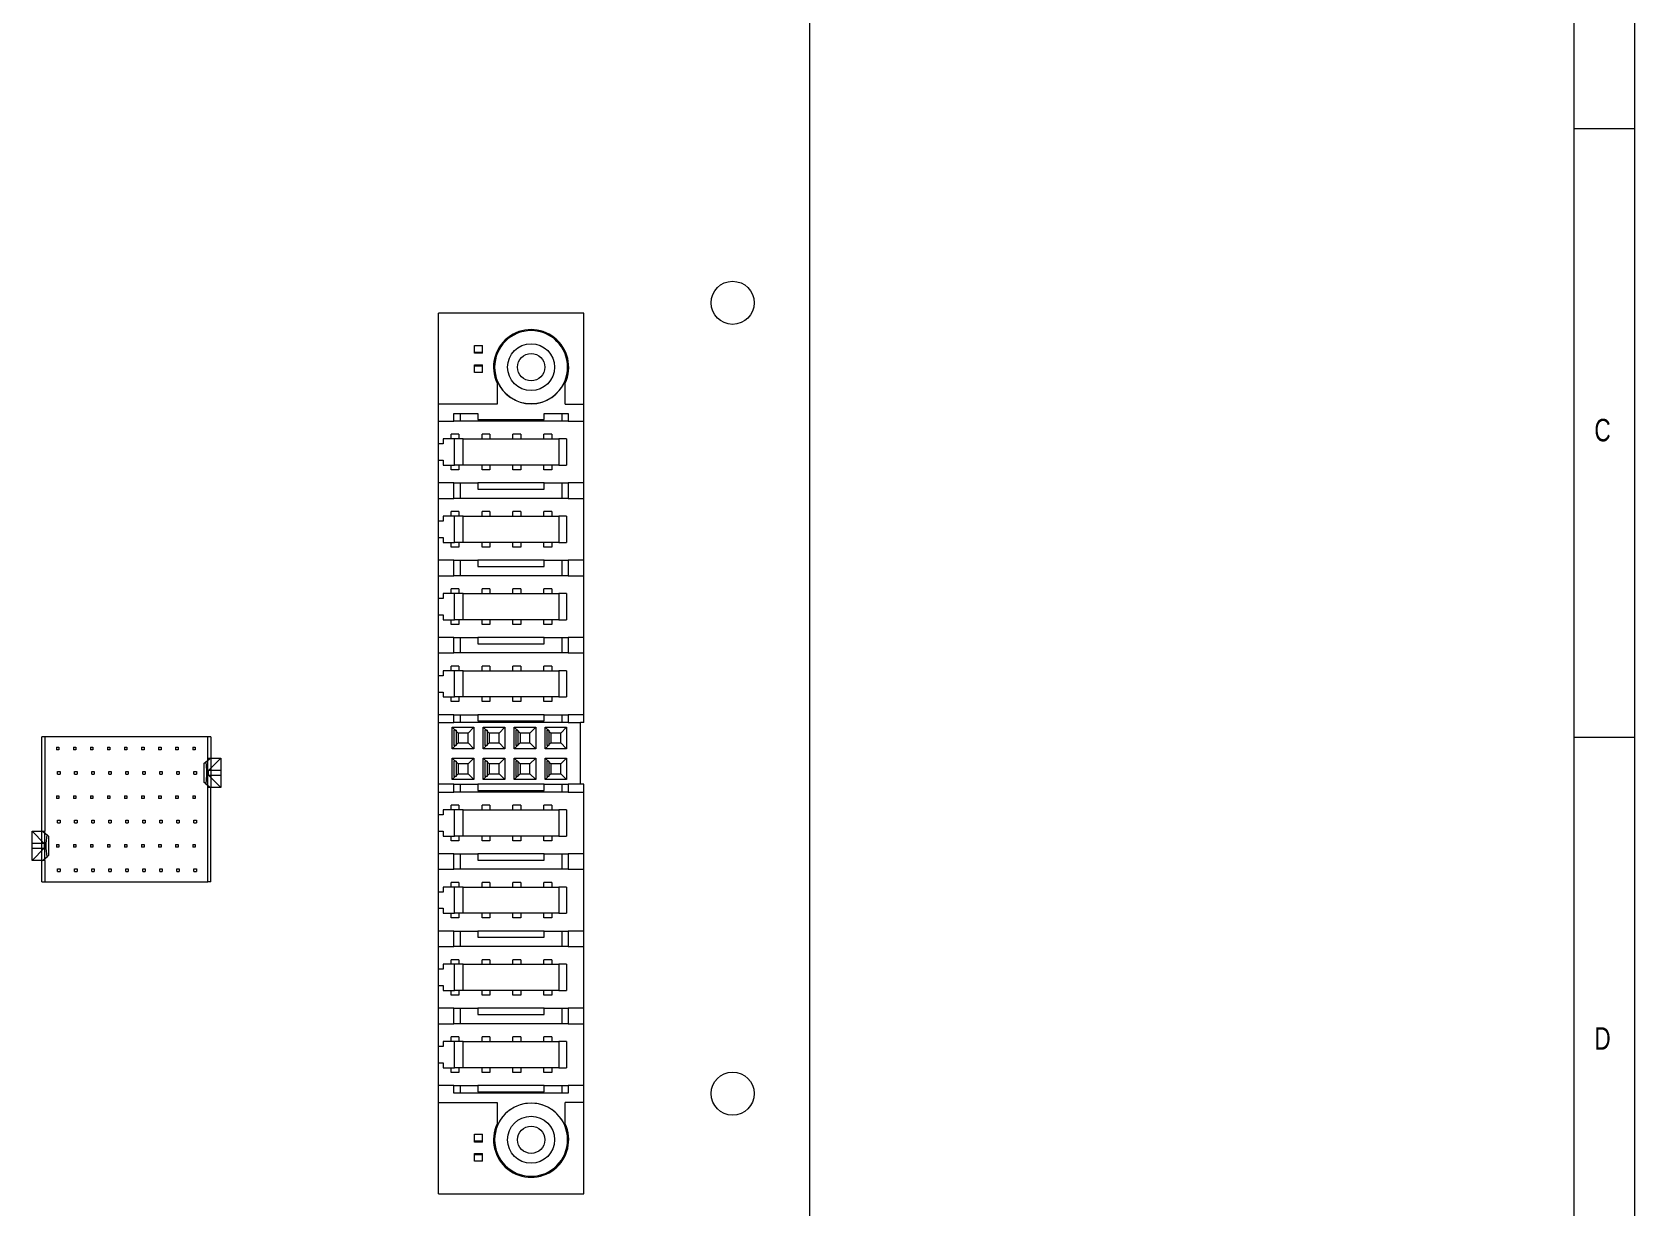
# Model space of a CAD drawing. Header units: millimetres. Extents: x -84 to 500, y -79 to 331.
# Drawn here: x 367.9 to 499.6, y 137 to 233.6 of the extents above; entities that cross this region are included whole.
import ezdxf
from ezdxf.lldxf.tags import DXFTag

# ---------------------------------------------------------------- set-up
doc = ezdxf.new("R2010")
doc.units = ezdxf.units.MM
doc.styles.add('SLDTEXTSTYLE0', font='TXT', dxfattribs={"width": 0.75})
tags = doc.linetypes.add('HIDDEN', pattern=[1.905, 1.27, -0.635]).pattern_tags.tags
tags[6:7] = [DXFTag(74, 4), DXFTag(75, 0), DXFTag(340, '0'), DXFTag(46, 1.0), DXFTag(50, 0.0), DXFTag(44, 0.0), DXFTag(45, 0.0)]
tags[4:5] = [DXFTag(74, 4), DXFTag(75, 0), DXFTag(340, '0'), DXFTag(46, 1.0), DXFTag(50, 0.0), DXFTag(44, 0.0), DXFTag(45, 0.0)]

msp = doc.modelspace()

# ---------------------------------------------------------------- linework, layer by layer
at = {"color": 7, "linetype": 'Continuous', "lineweight": 0}
for p, q in [((499.59, -79.36), (499.59, 330.64)), ((494.59, -24.11), (494.59, 325.64)), ((499.59, 225.64), (494.59, 225.64)), ((494.59, 175.64), (499.59, 175.64))]:
    msp.add_line(p, q, dxfattribs=at)
at = {"color": 7, "linetype": 'Continuous', "lineweight": 15}
for p, q in [((431.8, 0), (431.8, 304.8)), ((413.21, 210.51), (401.27, 210.51)), ((401.27, 203.02), (401.27, 210.51)), ((413.21, 203.02), (413.21, 210.51)), ((406.1, 204.96), (406.1, 203.02)), ((411.68, 203.02), (411.68, 204.96)), ((401.27, 145.61), (401.27, 203.02)), ((406.1, 203.02), (401.27, 203.02)), ((411.68, 203.02), (413.21, 203.02)), ((413.21, 176.85), (413.21, 203.02)), ((402.54, 201.62), (402.54, 202.25)), ((402.54, 202.25), (404.51, 202.25)), ((411.94, 201.62), (402.54, 201.62)), ((403.05, 202.25), (403.05, 201.62)), ((404.51, 202.25), (404.51, 201.75)), ((404.51, 201.75), (409.97, 201.75)), ((409.97, 201.75), (409.97, 202.25)), ((409.97, 202.25), (411.94, 202.25)), ((411.43, 201.62), (411.43, 202.25)), ((411.94, 202.25), (411.94, 201.62)), ((403.3, 200.16), (411.18, 200.16)), ((403.3, 198), (403.3, 200.16)), ((411.18, 200.16), (411.18, 198)), ((411.18, 198), (403.3, 198)), ((402.54, 195.27), (402.54, 196.54)), ((402.54, 196.54), (404.51, 196.54)), ((403.05, 196.54), (403.05, 195.27)), ((404.51, 196.54), (404.51, 196.03)), ((409.97, 196.03), (409.97, 196.54)), ((409.97, 196.54), (411.94, 196.54)), ((411.43, 195.27), (411.43, 196.54)), ((411.94, 196.54), (411.94, 195.27)), ((411.94, 195.27), (402.54, 195.27)), ((404.51, 196.03), (409.97, 196.03)), ((403.3, 193.81), (411.18, 193.81)), ((403.3, 191.65), (403.3, 193.81)), ((411.18, 193.81), (411.18, 191.65)), ((411.18, 191.65), (403.3, 191.65)), ((402.54, 188.92), (402.54, 190.19)), ((402.54, 190.19), (404.51, 190.19)), ((403.05, 190.19), (403.05, 188.92)), ((404.51, 190.19), (404.51, 189.68)), ((404.51, 189.68), (409.97, 189.68)), ((409.97, 189.68), (409.97, 190.19)), ((409.97, 190.19), (411.94, 190.19)), ((411.43, 188.92), (411.43, 190.19)), ((411.94, 190.19), (411.94, 188.92)), ((411.94, 188.92), (402.54, 188.92)), ((403.3, 185.3), (403.3, 187.46)), ((403.3, 187.46), (411.18, 187.46)), ((411.18, 187.46), (411.18, 185.3)), ((411.18, 185.3), (403.3, 185.3)), ((402.54, 182.57), (402.54, 183.84)), ((402.54, 183.84), (404.51, 183.84)), ((403.05, 183.84), (403.05, 182.57)), ((404.51, 183.84), (404.51, 183.33)), ((404.51, 183.33), (409.97, 183.33)), ((409.97, 183.33), (409.97, 183.84)), ((409.97, 183.84), (411.94, 183.84)), ((411.43, 182.57), (411.43, 183.84)), ((411.94, 183.84), (411.94, 182.57)), ((411.94, 182.57), (402.54, 182.57)), ((403.3, 181.11), (411.18, 181.11)), ((403.3, 178.95), (403.3, 181.11)), ((411.18, 181.11), (411.18, 178.95)), ((411.18, 178.95), (403.3, 178.95)), ((402.54, 176.85), (402.54, 177.49)), ((402.54, 177.49), (404.51, 177.49)), ((411.94, 176.85), (402.54, 176.85)), ((403.05, 177.49), (403.05, 176.85)), ((404.51, 177.49), (404.51, 176.98)), ((404.51, 176.98), (409.97, 176.98)), ((409.97, 177.49), (411.94, 177.49)), ((409.97, 176.98), (409.97, 177.49)), ((411.43, 176.85), (411.43, 177.49)), ((411.94, 177.49), (411.94, 176.85)), ((413.21, 176.85), (412.95, 176.85)), ((412.95, 171.78), (412.95, 176.85)), ((368.68, 167.92), (368.68, 175.67)), ((368.93, 175.67), (368.68, 175.67)), ((382.33, 175.67), (368.93, 175.67)), ((368.93, 175.67), (368.93, 167.92)), ((382.33, 173.92), (382.33, 175.67)), ((382.58, 175.67), (382.33, 175.67)), ((382.58, 175.67), (382.58, 173.92)), ((402.41, 174.7), (402.41, 176.47)), ((402.9, 175.99), (402.41, 176.47)), ((402.41, 176.47), (404.19, 176.47)), ((402.9, 175.99), (402.9, 175.18)), ((403.71, 175.99), (402.9, 175.99)), ((403.71, 175.99), (404.19, 176.47)), ((403.71, 175.18), (403.71, 175.99)), ((404.19, 176.47), (404.19, 174.7)), ((405.44, 175.99), (404.95, 176.47)), ((404.95, 176.47), (406.73, 176.47)), ((404.95, 174.7), (404.95, 176.47)), ((406.25, 175.99), (405.44, 175.99)), ((405.44, 175.99), (405.44, 175.18)), ((406.25, 175.99), (406.73, 176.47)), ((406.25, 175.18), (406.25, 175.99)), ((406.73, 176.47), (406.73, 174.7)), ((407.98, 175.99), (407.49, 176.47)), ((407.49, 176.47), (409.27, 176.47)), ((407.49, 174.7), (407.49, 176.47)), ((408.79, 175.99), (407.98, 175.99)), ((407.98, 175.99), (407.98, 175.18)), ((408.79, 175.99), (409.27, 176.47)), ((408.79, 175.18), (408.79, 175.99)), ((409.27, 176.47), (409.27, 174.7)), ((410.52, 175.99), (410.03, 176.47)), ((410.03, 176.47), (411.81, 176.47)), ((410.03, 174.7), (410.03, 176.47)), ((411.33, 175.99), (410.52, 175.99)), ((410.52, 175.99), (410.52, 175.18)), ((411.33, 175.99), (411.81, 176.47)), ((411.33, 175.18), (411.33, 175.99)), ((411.81, 176.47), (411.81, 174.7)), ((382.15, 173.62), (382.53, 173.92)), ((382.33, 173.92), (382.53, 173.92)), ((383.38, 173.92), (382.38, 172.92)), ((382.53, 173.92), (383.38, 173.92)), ((383.38, 173.92), (383.38, 172.92)), ((402.9, 175.18), (402.41, 174.7)), ((404.19, 174.7), (402.41, 174.7)), ((402.41, 172.16), (402.41, 173.93)), ((402.9, 173.45), (402.41, 173.93)), ((402.41, 173.93), (404.19, 173.93)), ((402.9, 175.18), (403.71, 175.18)), ((404.19, 174.7), (403.71, 175.18)), ((403.71, 173.45), (404.19, 173.93)), ((404.19, 173.93), (404.19, 172.16)), ((405.44, 175.18), (404.95, 174.7)), ((406.73, 174.7), (404.95, 174.7)), ((404.95, 172.16), (404.95, 173.93)), ((405.44, 173.45), (404.95, 173.93)), ((404.95, 173.93), (406.73, 173.93)), ((405.44, 175.18), (406.25, 175.18)), ((406.73, 174.7), (406.25, 175.18)), ((406.25, 173.45), (406.73, 173.93)), ((406.73, 173.93), (406.73, 172.16)), ((407.98, 175.18), (407.49, 174.7)), ((409.27, 174.7), (407.49, 174.7)), ((407.98, 173.45), (407.49, 173.93)), ((407.49, 173.93), (409.27, 173.93)), ((407.49, 172.16), (407.49, 173.93)), ((407.98, 175.18), (408.79, 175.18)), ((409.27, 174.7), (408.79, 175.18)), ((408.79, 173.45), (409.27, 173.93)), ((409.27, 173.93), (409.27, 172.16)), ((410.52, 175.18), (410.03, 174.7)), ((411.81, 174.7), (410.03, 174.7)), ((410.52, 173.45), (410.03, 173.93)), ((410.03, 173.93), (411.81, 173.93)), ((410.03, 172.16), (410.03, 173.93)), ((410.52, 175.18), (411.33, 175.18)), ((411.81, 174.7), (411.33, 175.18)), ((411.33, 173.45), (411.81, 173.93)), ((411.81, 173.93), (411.81, 172.16)), ((382.03, 173.52), (382.15, 173.62)), ((382.03, 171.92), (382.03, 173.52)), ((382.15, 173.62), (382.21, 172.92)), ((382.21, 172.92), (382.21, 172.52)), ((382.38, 172.92), (382.21, 172.92)), ((382.38, 172.52), (382.38, 172.92)), ((383.38, 172.92), (382.38, 172.92)), ((383.38, 172.92), (383.38, 172.52)), ((402.9, 172.64), (402.41, 172.16)), ((402.9, 173.45), (402.9, 172.64)), ((403.71, 173.45), (402.9, 173.45)), ((402.9, 172.64), (403.71, 172.64)), ((403.71, 172.64), (403.71, 173.45)), ((404.19, 172.16), (403.71, 172.64)), ((405.44, 172.64), (404.95, 172.16)), ((405.44, 173.45), (405.44, 172.64)), ((406.25, 173.45), (405.44, 173.45)), ((405.44, 172.64), (406.25, 172.64)), ((406.25, 172.64), (406.25, 173.45)), ((406.73, 172.16), (406.25, 172.64)), ((407.98, 172.64), (407.49, 172.16)), ((408.79, 173.45), (407.98, 173.45)), ((407.98, 173.45), (407.98, 172.64)), ((407.98, 172.64), (408.79, 172.64)), ((408.79, 172.64), (408.79, 173.45)), ((409.27, 172.16), (408.79, 172.64)), ((410.52, 172.64), (410.03, 172.16)), ((411.33, 173.45), (410.52, 173.45)), ((410.52, 173.45), (410.52, 172.64)), ((410.52, 172.64), (411.33, 172.64)), ((411.33, 172.64), (411.33, 173.45)), ((411.81, 172.16), (411.33, 172.64)), ((382.15, 171.82), (382.03, 171.92)), ((382.21, 172.52), (382.15, 171.82)), ((382.15, 171.82), (382.53, 171.52)), ((382.21, 172.52), (382.38, 172.52)), ((382.33, 163.77), (382.33, 171.52)), ((382.53, 171.52), (382.33, 171.52)), ((382.38, 172.52), (383.38, 171.52)), ((382.38, 172.52), (383.38, 172.52)), ((383.38, 171.52), (382.53, 171.52)), ((382.58, 163.77), (382.58, 171.52)), ((383.38, 172.52), (383.38, 171.52)), ((404.19, 172.16), (402.41, 172.16)), ((402.54, 171.14), (402.54, 171.78)), ((402.54, 171.78), (404.51, 171.78)), ((403.05, 171.78), (403.05, 171.14)), ((404.51, 171.78), (404.51, 171.27)), ((404.51, 171.27), (409.97, 171.27)), ((406.73, 172.16), (404.95, 172.16)), ((409.27, 172.16), (407.49, 172.16)), ((409.97, 171.78), (411.94, 171.78)), ((409.97, 171.27), (409.97, 171.78)), ((411.81, 172.16), (410.03, 172.16)), ((411.43, 171.14), (411.43, 171.78)), ((411.94, 171.78), (411.94, 171.14)), ((413.21, 171.78), (412.95, 171.78)), ((413.21, 145.61), (413.21, 171.78)), ((411.94, 171.14), (402.54, 171.14)), ((403.3, 167.52), (403.3, 169.68)), ((403.3, 169.68), (411.18, 169.68)), ((411.18, 169.68), (411.18, 167.52)), ((368.88, 166.92), (367.88, 167.92)), ((367.88, 166.92), (367.88, 167.92)), ((367.88, 167.92), (368.73, 167.92)), ((368.73, 167.92), (369.11, 167.62)), ((368.73, 167.92), (368.93, 167.92)), ((369.05, 166.92), (369.11, 167.62)), ((369.11, 167.62), (369.23, 167.52)), ((369.23, 167.52), (369.23, 165.92)), ((411.18, 167.52), (403.3, 167.52)), ((367.88, 166.52), (367.88, 166.92)), ((368.88, 166.92), (367.88, 166.92)), ((367.88, 165.52), (367.88, 166.52)), ((367.88, 165.52), (368.88, 166.52)), ((367.88, 166.52), (368.88, 166.52)), ((368.88, 166.92), (368.88, 166.52)), ((369.05, 166.92), (368.88, 166.92)), ((368.88, 166.52), (369.05, 166.52)), ((369.05, 166.52), (369.05, 166.92)), ((369.11, 165.82), (369.05, 166.52)), ((402.54, 164.79), (402.54, 166.06)), ((402.54, 166.06), (404.51, 166.06)), ((403.05, 166.06), (403.05, 164.79)), ((404.51, 166.06), (404.51, 165.55)), ((409.97, 165.55), (409.97, 166.06)), ((409.97, 166.06), (411.94, 166.06)), ((411.43, 164.79), (411.43, 166.06)), ((411.94, 166.06), (411.94, 164.79)), ((368.73, 165.52), (367.88, 165.52)), ((368.68, 163.77), (368.68, 165.52)), ((368.73, 165.52), (369.11, 165.82)), ((368.93, 165.52), (368.73, 165.52)), ((368.93, 165.52), (368.93, 163.77)), ((369.23, 165.92), (369.11, 165.82)), ((411.94, 164.79), (402.54, 164.79)), ((404.51, 165.55), (409.97, 165.55)), ((368.68, 163.77), (368.93, 163.77)), ((368.93, 163.77), (382.33, 163.77)), ((382.58, 163.77), (382.33, 163.77)), ((403.3, 161.17), (403.3, 163.33)), ((403.3, 163.33), (411.18, 163.33)), ((411.18, 163.33), (411.18, 161.17)), ((411.18, 161.17), (403.3, 161.17)), ((402.54, 158.44), (402.54, 159.71)), ((402.54, 159.71), (404.51, 159.71)), ((403.05, 159.71), (403.05, 158.44)), ((404.51, 159.71), (404.51, 159.2)), ((409.97, 159.2), (409.97, 159.71)), ((409.97, 159.71), (411.94, 159.71)), ((411.43, 158.44), (411.43, 159.71)), ((411.94, 159.71), (411.94, 158.44)), ((411.94, 158.44), (402.54, 158.44)), ((404.51, 159.2), (409.97, 159.2)), ((403.3, 154.82), (403.3, 156.98)), ((403.3, 156.98), (411.18, 156.98)), ((411.18, 156.98), (411.18, 154.82)), ((411.18, 154.82), (403.3, 154.82)), ((402.54, 152.09), (402.54, 153.36)), ((402.54, 153.36), (404.51, 153.36)), ((403.05, 153.36), (403.05, 152.09)), ((404.51, 153.36), (404.51, 152.85)), ((404.51, 152.85), (409.97, 152.85)), ((409.97, 153.36), (411.94, 153.36)), ((409.97, 152.85), (409.97, 153.36)), ((411.43, 152.09), (411.43, 153.36)), ((411.94, 153.36), (411.94, 152.09)), ((411.94, 152.09), (402.54, 152.09)), ((403.3, 150.63), (411.18, 150.63)), ((403.3, 148.47), (403.3, 150.63)), ((411.18, 150.63), (411.18, 148.47)), ((411.18, 148.47), (403.3, 148.47)), ((402.54, 146.38), (402.54, 147.01)), ((402.54, 147.01), (404.51, 147.01)), ((411.94, 146.38), (402.54, 146.38)), ((403.05, 147.01), (403.05, 146.38)), ((404.51, 147.01), (404.51, 146.5)), ((404.51, 146.5), (409.97, 146.5)), ((409.97, 147.01), (411.94, 147.01)), ((409.97, 146.5), (409.97, 147.01)), ((411.43, 146.38), (411.43, 147.01)), ((411.94, 147.01), (411.94, 146.38)), ((401.27, 145.61), (406.1, 145.61)), ((401.27, 138.12), (401.27, 145.61)), ((406.1, 145.61), (406.1, 143.67)), ((411.68, 143.67), (411.68, 145.61)), ((413.21, 145.61), (411.68, 145.61)), ((413.21, 138.12), (413.21, 145.61)), ((401.27, 138.12), (413.21, 138.12))]:
    msp.add_line(p, q, dxfattribs=at)
at = {"color": 7, "linetype": 'HIDDEN', "lineweight": 0}
for p, q in [((404.25, 207.2), (404.25, 207.84)), ((404.25, 207.84), (404.89, 207.84)), ((404.25, 207.28), (404.89, 207.28)), ((404.89, 207.2), (404.25, 207.2)), ((404.89, 207.2), (404.89, 207.84)), ((404.25, 206.26), (404.89, 206.26)), ((404.25, 205.61), (404.25, 206.26)), ((404.25, 206.17), (404.89, 206.17)), ((404.89, 205.61), (404.25, 205.61)), ((404.89, 205.61), (404.89, 206.26)), ((401.27, 201.62), (402.54, 201.62)), ((411.94, 201.62), (413.21, 201.62)), ((402.96, 200.54), (402.32, 200.54)), ((402.32, 200.16), (402.32, 200.54)), ((402.96, 200.54), (402.96, 200.16)), ((404.86, 200.16), (404.86, 200.54)), ((405.5, 200.54), (404.86, 200.54)), ((405.5, 200.54), (405.5, 200.16)), ((407.4, 200.16), (407.4, 200.54)), ((408.04, 200.54), (407.4, 200.54)), ((408.04, 200.54), (408.04, 200.16)), ((410.58, 200.54), (409.94, 200.54)), ((409.94, 200.16), (409.94, 200.54)), ((410.58, 200.54), (410.58, 200.16)), ((401.65, 199.75), (401.27, 199.75)), ((401.65, 200.16), (401.65, 199.75)), ((402.6, 200.16), (401.65, 200.16)), ((403.3, 200.16), (402.6, 200.16)), ((402.6, 198), (402.6, 200.16)), ((411.81, 200.16), (411.18, 200.16)), ((411.81, 200.16), (411.81, 198)), ((401.27, 198.41), (401.65, 198.41)), ((401.65, 198.41), (401.65, 198)), ((401.65, 198), (402.6, 198)), ((402.32, 197.62), (402.32, 198)), ((402.96, 197.62), (402.32, 197.62)), ((403.3, 198), (402.6, 198)), ((402.96, 198), (402.96, 197.62)), ((404.86, 197.62), (404.86, 198)), ((405.5, 197.62), (404.86, 197.62)), ((405.5, 198), (405.5, 197.62)), ((407.4, 197.62), (407.4, 198)), ((408.04, 197.62), (407.4, 197.62)), ((408.04, 198), (408.04, 197.62)), ((409.94, 197.62), (409.94, 198)), ((410.58, 197.62), (409.94, 197.62)), ((410.58, 198), (410.58, 197.62)), ((411.18, 198), (411.81, 198)), ((402.54, 196.54), (401.27, 196.54)), ((409.97, 196.54), (404.51, 196.54)), ((413.21, 196.54), (411.94, 196.54)), ((401.27, 195.27), (402.54, 195.27)), ((411.94, 195.27), (413.21, 195.27)), ((401.65, 193.81), (401.65, 193.4)), ((402.6, 193.81), (401.65, 193.81)), ((402.96, 194.19), (402.32, 194.19)), ((402.32, 193.81), (402.32, 194.19)), ((402.6, 191.65), (402.6, 193.81)), ((403.3, 193.81), (402.6, 193.81)), ((402.96, 194.19), (402.96, 193.81)), ((404.86, 193.81), (404.86, 194.19)), ((405.5, 194.19), (404.86, 194.19)), ((405.5, 194.19), (405.5, 193.81)), ((408.04, 194.19), (407.4, 194.19)), ((407.4, 193.81), (407.4, 194.19)), ((408.04, 194.19), (408.04, 193.81)), ((409.94, 193.81), (409.94, 194.19)), ((410.58, 194.19), (409.94, 194.19)), ((410.58, 194.19), (410.58, 193.81)), ((411.81, 193.81), (411.18, 193.81)), ((411.81, 193.81), (411.81, 191.65)), ((401.65, 193.4), (401.27, 193.4)), ((401.27, 192.06), (401.65, 192.06)), ((401.65, 192.06), (401.65, 191.65)), ((401.65, 191.65), (402.6, 191.65)), ((402.32, 191.27), (402.32, 191.65)), ((402.96, 191.27), (402.32, 191.27)), ((403.3, 191.65), (402.6, 191.65)), ((402.96, 191.65), (402.96, 191.27)), ((404.86, 191.27), (404.86, 191.65)), ((405.5, 191.27), (404.86, 191.27)), ((405.5, 191.65), (405.5, 191.27)), ((407.4, 191.27), (407.4, 191.65)), ((408.04, 191.27), (407.4, 191.27)), ((408.04, 191.65), (408.04, 191.27)), ((409.94, 191.27), (409.94, 191.65)), ((410.58, 191.27), (409.94, 191.27)), ((410.58, 191.65), (410.58, 191.27)), ((411.18, 191.65), (411.81, 191.65)), ((402.54, 190.19), (401.27, 190.19)), ((409.97, 190.19), (404.51, 190.19)), ((413.21, 190.19), (411.94, 190.19)), ((401.27, 188.92), (402.54, 188.92)), ((411.94, 188.92), (413.21, 188.92)), ((401.65, 187.05), (401.27, 187.05)), ((401.65, 187.46), (401.65, 187.05)), ((402.6, 187.46), (401.65, 187.46)), ((402.96, 187.84), (402.32, 187.84)), ((402.32, 187.46), (402.32, 187.84)), ((403.3, 187.46), (402.6, 187.46)), ((402.6, 185.3), (402.6, 187.46)), ((402.96, 187.84), (402.96, 187.46)), ((405.5, 187.84), (404.86, 187.84)), ((404.86, 187.46), (404.86, 187.84)), ((405.5, 187.84), (405.5, 187.46)), ((408.04, 187.84), (407.4, 187.84)), ((407.4, 187.46), (407.4, 187.84)), ((408.04, 187.84), (408.04, 187.46)), ((410.58, 187.84), (409.94, 187.84)), ((409.94, 187.46), (409.94, 187.84)), ((410.58, 187.84), (410.58, 187.46)), ((411.81, 187.46), (411.18, 187.46)), ((411.81, 187.46), (411.81, 185.3)), ((401.27, 185.71), (401.65, 185.71)), ((401.65, 185.71), (401.65, 185.3)), ((401.65, 185.3), (402.6, 185.3)), ((402.32, 184.92), (402.32, 185.3)), ((402.96, 184.92), (402.32, 184.92)), ((403.3, 185.3), (402.6, 185.3)), ((402.96, 185.3), (402.96, 184.92)), ((404.86, 184.92), (404.86, 185.3)), ((405.5, 184.92), (404.86, 184.92)), ((405.5, 185.3), (405.5, 184.92)), ((407.4, 184.92), (407.4, 185.3)), ((408.04, 184.92), (407.4, 184.92)), ((408.04, 185.3), (408.04, 184.92)), ((409.94, 184.92), (409.94, 185.3)), ((410.58, 184.92), (409.94, 184.92)), ((410.58, 185.3), (410.58, 184.92)), ((411.18, 185.3), (411.81, 185.3)), ((402.54, 183.84), (401.27, 183.84)), ((409.97, 183.84), (404.51, 183.84)), ((413.21, 183.84), (411.94, 183.84)), ((401.27, 182.57), (402.54, 182.57)), ((411.94, 182.57), (413.21, 182.57)), ((401.65, 180.7), (401.27, 180.7)), ((402.6, 181.11), (401.65, 181.11)), ((401.65, 181.11), (401.65, 180.7)), ((402.96, 181.49), (402.32, 181.49)), ((402.32, 181.11), (402.32, 181.49)), ((402.6, 178.95), (402.6, 181.11)), ((403.3, 181.11), (402.6, 181.11)), ((402.96, 181.49), (402.96, 181.11)), ((405.5, 181.49), (404.86, 181.49)), ((404.86, 181.11), (404.86, 181.49)), ((405.5, 181.49), (405.5, 181.11)), ((408.04, 181.49), (407.4, 181.49)), ((407.4, 181.11), (407.4, 181.49)), ((408.04, 181.49), (408.04, 181.11)), ((410.58, 181.49), (409.94, 181.49)), ((409.94, 181.11), (409.94, 181.49)), ((410.58, 181.49), (410.58, 181.11)), ((411.81, 181.11), (411.18, 181.11)), ((411.81, 181.11), (411.81, 178.95)), ((401.27, 179.36), (401.65, 179.36)), ((401.65, 179.36), (401.65, 178.95)), ((401.65, 178.95), (402.6, 178.95)), ((402.32, 178.57), (402.32, 178.95)), ((402.96, 178.57), (402.32, 178.57)), ((403.3, 178.95), (402.6, 178.95)), ((402.96, 178.95), (402.96, 178.57)), ((404.86, 178.57), (404.86, 178.95)), ((405.5, 178.57), (404.86, 178.57)), ((405.5, 178.95), (405.5, 178.57)), ((407.4, 178.57), (407.4, 178.95)), ((408.04, 178.57), (407.4, 178.57)), ((408.04, 178.95), (408.04, 178.57)), ((409.94, 178.57), (409.94, 178.95)), ((410.58, 178.57), (409.94, 178.57)), ((410.58, 178.95), (410.58, 178.57)), ((411.18, 178.95), (411.81, 178.95)), ((402.54, 177.49), (401.27, 177.49)), ((401.27, 176.85), (402.54, 176.85)), ((409.97, 177.49), (404.51, 177.49)), ((413.21, 177.49), (411.94, 177.49)), ((411.94, 176.85), (412.95, 176.85)), ((402.73, 176.21), (402.55, 176.21)), ((402.55, 176.21), (402.55, 174.96)), ((402.73, 176.21), (402.73, 174.96)), ((405.27, 176.21), (405.09, 176.21)), ((405.09, 176.21), (405.09, 174.96)), ((405.27, 176.21), (405.27, 174.96)), ((407.81, 176.21), (407.63, 176.21)), ((407.63, 176.21), (407.63, 174.96)), ((407.81, 176.21), (407.81, 174.96)), ((410.35, 176.21), (410.17, 176.21)), ((410.17, 176.21), (410.17, 174.96)), ((410.35, 176.21), (410.35, 174.96)), ((369.88, 174.82), (370.08, 174.82)), ((369.88, 174.82), (369.88, 174.62)), ((370.08, 174.62), (369.88, 174.62)), ((370.08, 174.82), (370.08, 174.62)), ((371.28, 174.82), (371.48, 174.82)), ((371.28, 174.82), (371.28, 174.62)), ((371.48, 174.62), (371.28, 174.62)), ((371.48, 174.82), (371.48, 174.62)), ((372.68, 174.82), (372.88, 174.82)), ((372.68, 174.82), (372.68, 174.62)), ((372.88, 174.62), (372.68, 174.62)), ((372.88, 174.82), (372.88, 174.62)), ((374.08, 174.82), (374.28, 174.82)), ((374.08, 174.82), (374.08, 174.62)), ((374.28, 174.62), (374.08, 174.62)), ((374.28, 174.82), (374.28, 174.62)), ((375.48, 174.82), (375.68, 174.82)), ((375.48, 174.82), (375.48, 174.62)), ((375.68, 174.62), (375.48, 174.62)), ((375.68, 174.82), (375.68, 174.62)), ((376.88, 174.82), (377.08, 174.82)), ((376.88, 174.82), (376.88, 174.62)), ((377.08, 174.62), (376.88, 174.62)), ((377.08, 174.82), (377.08, 174.62)), ((378.28, 174.82), (378.48, 174.82)), ((378.28, 174.82), (378.28, 174.62)), ((378.48, 174.62), (378.28, 174.62)), ((378.48, 174.82), (378.48, 174.62)), ((379.68, 174.82), (379.88, 174.82)), ((379.68, 174.82), (379.68, 174.62)), ((379.88, 174.62), (379.68, 174.62)), ((379.88, 174.82), (379.88, 174.62)), ((381.08, 174.82), (381.28, 174.82)), ((381.08, 174.82), (381.08, 174.62)), ((381.28, 174.62), (381.08, 174.62)), ((381.28, 174.82), (381.28, 174.62)), ((382.33, 171.52), (382.33, 173.92)), ((382.58, 173.92), (382.58, 171.52)), ((402.73, 174.96), (402.55, 174.96)), ((405.27, 174.96), (405.09, 174.96)), ((407.81, 174.96), (407.63, 174.96)), ((410.35, 174.96), (410.17, 174.96)), ((369.98, 172.82), (370.18, 172.82)), ((369.98, 172.62), (369.98, 172.82)), ((369.98, 172.62), (370.18, 172.62)), ((370.18, 172.82), (370.18, 172.62)), ((371.38, 172.82), (371.58, 172.82)), ((371.38, 172.62), (371.38, 172.82)), ((371.38, 172.62), (371.58, 172.62)), ((371.58, 172.82), (371.58, 172.62)), ((372.78, 172.82), (372.98, 172.82)), ((372.78, 172.62), (372.78, 172.82)), ((372.78, 172.62), (372.98, 172.62)), ((372.98, 172.82), (372.98, 172.62)), ((374.18, 172.82), (374.38, 172.82)), ((374.18, 172.62), (374.18, 172.82)), ((374.18, 172.62), (374.38, 172.62)), ((374.38, 172.82), (374.38, 172.62)), ((375.58, 172.82), (375.78, 172.82)), ((375.58, 172.62), (375.58, 172.82)), ((375.58, 172.62), (375.78, 172.62)), ((375.78, 172.82), (375.78, 172.62)), ((376.98, 172.62), (376.98, 172.82)), ((376.98, 172.82), (377.18, 172.82)), ((376.98, 172.62), (377.18, 172.62)), ((377.18, 172.82), (377.18, 172.62)), ((378.38, 172.62), (378.38, 172.82)), ((378.38, 172.82), (378.58, 172.82)), ((378.38, 172.62), (378.58, 172.62)), ((378.58, 172.82), (378.58, 172.62)), ((379.78, 172.62), (379.78, 172.82)), ((379.78, 172.82), (379.98, 172.82)), ((379.78, 172.62), (379.98, 172.62)), ((379.98, 172.82), (379.98, 172.62)), ((381.18, 172.62), (381.18, 172.82)), ((381.18, 172.82), (381.38, 172.82)), ((381.18, 172.62), (381.38, 172.62)), ((381.38, 172.82), (381.38, 172.62)), ((402.73, 173.67), (402.55, 173.67)), ((402.55, 173.67), (402.55, 172.42)), ((402.73, 173.67), (402.73, 172.42)), ((405.27, 173.67), (405.09, 173.67)), ((405.09, 173.67), (405.09, 172.42)), ((405.27, 173.67), (405.27, 172.42)), ((407.81, 173.67), (407.63, 173.67)), ((407.63, 173.67), (407.63, 172.42)), ((407.81, 173.67), (407.81, 172.42)), ((410.35, 173.67), (410.17, 173.67)), ((410.17, 173.67), (410.17, 172.42)), ((410.35, 173.67), (410.35, 172.42)), ((402.54, 171.78), (401.27, 171.78)), ((402.73, 172.42), (402.55, 172.42)), ((409.97, 171.78), (404.51, 171.78)), ((405.27, 172.42), (405.09, 172.42)), ((407.81, 172.42), (407.63, 172.42)), ((410.35, 172.42), (410.17, 172.42)), ((412.95, 171.78), (411.94, 171.78)), ((369.88, 170.82), (370.08, 170.82)), ((369.88, 170.82), (369.88, 170.62)), ((370.08, 170.62), (369.88, 170.62)), ((370.08, 170.82), (370.08, 170.62)), ((371.28, 170.82), (371.48, 170.82)), ((371.28, 170.82), (371.28, 170.62)), ((371.48, 170.62), (371.28, 170.62)), ((371.48, 170.82), (371.48, 170.62)), ((372.68, 170.82), (372.88, 170.82)), ((372.68, 170.82), (372.68, 170.62)), ((372.88, 170.62), (372.68, 170.62)), ((372.88, 170.82), (372.88, 170.62)), ((374.08, 170.82), (374.28, 170.82)), ((374.08, 170.82), (374.08, 170.62)), ((374.28, 170.62), (374.08, 170.62)), ((374.28, 170.82), (374.28, 170.62)), ((375.48, 170.82), (375.68, 170.82)), ((375.48, 170.82), (375.48, 170.62)), ((375.68, 170.62), (375.48, 170.62)), ((375.68, 170.82), (375.68, 170.62)), ((376.88, 170.82), (376.88, 170.62)), ((376.88, 170.82), (377.08, 170.82)), ((377.08, 170.62), (376.88, 170.62)), ((377.08, 170.82), (377.08, 170.62)), ((378.28, 170.82), (378.28, 170.62)), ((378.28, 170.82), (378.48, 170.82)), ((378.48, 170.62), (378.28, 170.62)), ((378.48, 170.82), (378.48, 170.62)), ((379.68, 170.82), (379.88, 170.82)), ((379.68, 170.82), (379.68, 170.62)), ((379.88, 170.62), (379.68, 170.62)), ((379.88, 170.82), (379.88, 170.62)), ((381.08, 170.82), (381.28, 170.82)), ((381.08, 170.82), (381.08, 170.62)), ((381.28, 170.62), (381.08, 170.62)), ((381.28, 170.82), (381.28, 170.62)), ((401.27, 171.14), (402.54, 171.14)), ((402.96, 170.06), (402.32, 170.06)), ((402.32, 169.68), (402.32, 170.06)), ((402.96, 170.06), (402.96, 169.68)), ((404.86, 169.68), (404.86, 170.06)), ((405.5, 170.06), (404.86, 170.06)), ((405.5, 170.06), (405.5, 169.68)), ((408.04, 170.06), (407.4, 170.06)), ((407.4, 169.68), (407.4, 170.06)), ((408.04, 170.06), (408.04, 169.68)), ((410.58, 170.06), (409.94, 170.06)), ((409.94, 169.68), (409.94, 170.06)), ((410.58, 170.06), (410.58, 169.68)), ((411.94, 171.14), (413.21, 171.14)), ((369.98, 168.62), (369.98, 168.82)), ((369.98, 168.82), (370.18, 168.82)), ((369.98, 168.62), (370.18, 168.62)), ((370.18, 168.82), (370.18, 168.62)), ((371.38, 168.62), (371.38, 168.82)), ((371.38, 168.82), (371.58, 168.82)), ((371.38, 168.62), (371.58, 168.62)), ((371.58, 168.82), (371.58, 168.62)), ((372.78, 168.62), (372.78, 168.82)), ((372.78, 168.82), (372.98, 168.82)), ((372.78, 168.62), (372.98, 168.62)), ((372.98, 168.82), (372.98, 168.62)), ((374.18, 168.62), (374.18, 168.82)), ((374.18, 168.82), (374.38, 168.82)), ((374.18, 168.62), (374.38, 168.62)), ((374.38, 168.82), (374.38, 168.62)), ((375.58, 168.62), (375.58, 168.82)), ((375.58, 168.82), (375.78, 168.82)), ((375.58, 168.62), (375.78, 168.62)), ((375.78, 168.82), (375.78, 168.62)), ((376.98, 168.62), (376.98, 168.82)), ((376.98, 168.82), (377.18, 168.82)), ((376.98, 168.62), (377.18, 168.62)), ((377.18, 168.82), (377.18, 168.62)), ((378.38, 168.62), (378.38, 168.82)), ((378.38, 168.82), (378.58, 168.82)), ((378.38, 168.62), (378.58, 168.62)), ((378.58, 168.82), (378.58, 168.62)), ((379.78, 168.62), (379.78, 168.82)), ((379.78, 168.82), (379.98, 168.82)), ((379.78, 168.62), (379.98, 168.62)), ((379.98, 168.82), (379.98, 168.62)), ((381.18, 168.62), (381.18, 168.82)), ((381.18, 168.82), (381.38, 168.82)), ((381.18, 168.62), (381.38, 168.62)), ((381.38, 168.82), (381.38, 168.62)), ((401.65, 169.27), (401.27, 169.27)), ((402.6, 169.68), (401.65, 169.68)), ((401.65, 169.68), (401.65, 169.27)), ((403.3, 169.68), (402.6, 169.68)), ((402.6, 167.52), (402.6, 169.68)), ((411.81, 169.68), (411.18, 169.68)), ((411.81, 169.68), (411.81, 167.52)), ((368.68, 165.52), (368.68, 167.92)), ((368.93, 165.52), (368.93, 167.92)), ((401.27, 167.93), (401.65, 167.93)), ((401.65, 167.93), (401.65, 167.52)), ((401.65, 167.52), (402.6, 167.52)), ((402.32, 167.14), (402.32, 167.52)), ((403.3, 167.52), (402.6, 167.52)), ((402.96, 167.52), (402.96, 167.14)), ((404.86, 167.14), (404.86, 167.52)), ((405.5, 167.52), (405.5, 167.14)), ((407.4, 167.14), (407.4, 167.52)), ((408.04, 167.52), (408.04, 167.14)), ((409.94, 167.14), (409.94, 167.52)), ((410.58, 167.52), (410.58, 167.14)), ((411.18, 167.52), (411.81, 167.52)), ((369.88, 166.82), (369.88, 166.62)), ((369.88, 166.82), (370.08, 166.82)), ((370.08, 166.62), (369.88, 166.62)), ((370.08, 166.82), (370.08, 166.62)), ((371.28, 166.82), (371.48, 166.82)), ((371.28, 166.82), (371.28, 166.62)), ((371.48, 166.62), (371.28, 166.62)), ((371.48, 166.82), (371.48, 166.62)), ((372.68, 166.82), (372.88, 166.82)), ((372.68, 166.82), (372.68, 166.62)), ((372.88, 166.62), (372.68, 166.62)), ((372.88, 166.82), (372.88, 166.62)), ((374.08, 166.82), (374.28, 166.82)), ((374.08, 166.82), (374.08, 166.62)), ((374.28, 166.62), (374.08, 166.62)), ((374.28, 166.82), (374.28, 166.62)), ((375.48, 166.82), (375.48, 166.62)), ((375.48, 166.82), (375.68, 166.82)), ((375.68, 166.62), (375.48, 166.62)), ((375.68, 166.82), (375.68, 166.62)), ((376.88, 166.82), (376.88, 166.62)), ((376.88, 166.82), (377.08, 166.82)), ((377.08, 166.62), (376.88, 166.62)), ((377.08, 166.82), (377.08, 166.62)), ((378.28, 166.82), (378.28, 166.62)), ((378.28, 166.82), (378.48, 166.82)), ((378.48, 166.62), (378.28, 166.62)), ((378.48, 166.82), (378.48, 166.62)), ((379.68, 166.82), (379.68, 166.62)), ((379.68, 166.82), (379.88, 166.82)), ((379.88, 166.62), (379.68, 166.62)), ((379.88, 166.82), (379.88, 166.62)), ((381.08, 166.82), (381.08, 166.62)), ((381.08, 166.82), (381.28, 166.82)), ((381.28, 166.62), (381.08, 166.62)), ((381.28, 166.82), (381.28, 166.62)), ((402.54, 166.06), (401.27, 166.06)), ((402.96, 167.14), (402.32, 167.14)), ((409.97, 166.06), (404.51, 166.06)), ((405.5, 167.14), (404.86, 167.14)), ((408.04, 167.14), (407.4, 167.14)), ((410.58, 167.14), (409.94, 167.14)), ((413.21, 166.06), (411.94, 166.06)), ((369.98, 164.62), (369.98, 164.82)), ((369.98, 164.82), (370.18, 164.82)), ((370.18, 164.82), (370.18, 164.62)), ((371.38, 164.62), (371.38, 164.82)), ((371.38, 164.82), (371.58, 164.82)), ((371.58, 164.82), (371.58, 164.62)), ((372.78, 164.62), (372.78, 164.82)), ((372.78, 164.82), (372.98, 164.82)), ((372.98, 164.82), (372.98, 164.62)), ((374.18, 164.62), (374.18, 164.82)), ((374.18, 164.82), (374.38, 164.82)), ((374.38, 164.82), (374.38, 164.62)), ((375.58, 164.62), (375.58, 164.82)), ((375.58, 164.82), (375.78, 164.82)), ((375.78, 164.82), (375.78, 164.62)), ((376.98, 164.62), (376.98, 164.82)), ((376.98, 164.82), (377.18, 164.82)), ((377.18, 164.82), (377.18, 164.62)), ((378.38, 164.62), (378.38, 164.82)), ((378.38, 164.82), (378.58, 164.82)), ((378.58, 164.82), (378.58, 164.62)), ((379.78, 164.62), (379.78, 164.82)), ((379.78, 164.82), (379.98, 164.82)), ((379.98, 164.82), (379.98, 164.62)), ((381.18, 164.82), (381.38, 164.82)), ((381.18, 164.62), (381.18, 164.82)), ((381.38, 164.82), (381.38, 164.62)), ((401.27, 164.79), (402.54, 164.79)), ((411.94, 164.79), (413.21, 164.79)), ((369.98, 164.62), (370.18, 164.62)), ((371.38, 164.62), (371.58, 164.62)), ((372.78, 164.62), (372.98, 164.62)), ((374.18, 164.62), (374.38, 164.62)), ((375.58, 164.62), (375.78, 164.62)), ((376.98, 164.62), (377.18, 164.62)), ((378.38, 164.62), (378.58, 164.62)), ((379.78, 164.62), (379.98, 164.62)), ((381.18, 164.62), (381.38, 164.62)), ((402.6, 163.33), (401.65, 163.33)), ((401.65, 163.33), (401.65, 162.92)), ((402.96, 163.71), (402.32, 163.71)), ((402.32, 163.33), (402.32, 163.71)), ((402.6, 161.17), (402.6, 163.33)), ((403.3, 163.33), (402.6, 163.33)), ((402.96, 163.71), (402.96, 163.33)), ((405.5, 163.71), (404.86, 163.71)), ((404.86, 163.33), (404.86, 163.71)), ((405.5, 163.71), (405.5, 163.33)), ((408.04, 163.71), (407.4, 163.71)), ((407.4, 163.33), (407.4, 163.71)), ((408.04, 163.71), (408.04, 163.33)), ((410.58, 163.71), (409.94, 163.71)), ((409.94, 163.33), (409.94, 163.71)), ((410.58, 163.71), (410.58, 163.33)), ((411.81, 163.33), (411.18, 163.33)), ((411.81, 163.33), (411.81, 161.17)), ((401.65, 162.92), (401.27, 162.92)), ((401.27, 161.58), (401.65, 161.58)), ((401.65, 161.58), (401.65, 161.17)), ((401.65, 161.17), (402.6, 161.17)), ((402.32, 160.79), (402.32, 161.17)), ((402.96, 160.79), (402.32, 160.79)), ((403.3, 161.17), (402.6, 161.17)), ((402.96, 161.17), (402.96, 160.79)), ((404.86, 160.79), (404.86, 161.17)), ((405.5, 160.79), (404.86, 160.79)), ((405.5, 161.17), (405.5, 160.79)), ((407.4, 160.79), (407.4, 161.17)), ((408.04, 160.79), (407.4, 160.79)), ((408.04, 161.17), (408.04, 160.79)), ((409.94, 160.79), (409.94, 161.17)), ((410.58, 160.79), (409.94, 160.79)), ((410.58, 161.17), (410.58, 160.79)), ((411.18, 161.17), (411.81, 161.17)), ((402.54, 159.71), (401.27, 159.71)), ((409.97, 159.71), (404.51, 159.71)), ((413.21, 159.71), (411.94, 159.71)), ((401.27, 158.44), (402.54, 158.44)), ((411.94, 158.44), (413.21, 158.44)), ((401.65, 156.98), (401.65, 156.57)), ((402.6, 156.98), (401.65, 156.98)), ((402.96, 157.36), (402.32, 157.36)), ((402.32, 156.98), (402.32, 157.36)), ((402.6, 154.82), (402.6, 156.98)), ((403.3, 156.98), (402.6, 156.98)), ((402.96, 157.36), (402.96, 156.98)), ((405.5, 157.36), (404.86, 157.36)), ((404.86, 156.98), (404.86, 157.36)), ((405.5, 157.36), (405.5, 156.98)), ((407.4, 156.98), (407.4, 157.36)), ((408.04, 157.36), (407.4, 157.36)), ((408.04, 157.36), (408.04, 156.98)), ((409.94, 156.98), (409.94, 157.36)), ((410.58, 157.36), (409.94, 157.36)), ((410.58, 157.36), (410.58, 156.98)), ((411.81, 156.98), (411.18, 156.98)), ((411.81, 156.98), (411.81, 154.82)), ((401.65, 156.57), (401.27, 156.57)), ((401.27, 155.23), (401.65, 155.23)), ((401.65, 155.23), (401.65, 154.82)), ((401.65, 154.82), (402.6, 154.82)), ((402.32, 154.44), (402.32, 154.82)), ((402.96, 154.44), (402.32, 154.44)), ((403.3, 154.82), (402.6, 154.82)), ((402.96, 154.82), (402.96, 154.44)), ((404.86, 154.44), (404.86, 154.82)), ((405.5, 154.44), (404.86, 154.44)), ((405.5, 154.82), (405.5, 154.44)), ((407.4, 154.44), (407.4, 154.82)), ((408.04, 154.44), (407.4, 154.44)), ((408.04, 154.82), (408.04, 154.44)), ((409.94, 154.44), (409.94, 154.82)), ((410.58, 154.44), (409.94, 154.44)), ((410.58, 154.82), (410.58, 154.44)), ((411.18, 154.82), (411.81, 154.82)), ((402.54, 153.36), (401.27, 153.36)), ((409.97, 153.36), (404.51, 153.36)), ((413.21, 153.36), (411.94, 153.36)), ((401.27, 152.09), (402.54, 152.09)), ((411.94, 152.09), (413.21, 152.09)), ((401.65, 150.22), (401.27, 150.22)), ((401.65, 150.63), (401.65, 150.22)), ((402.6, 150.63), (401.65, 150.63)), ((402.96, 151.01), (402.32, 151.01)), ((402.32, 150.63), (402.32, 151.01)), ((403.3, 150.63), (402.6, 150.63)), ((402.6, 148.47), (402.6, 150.63)), ((402.96, 151.01), (402.96, 150.63)), ((405.5, 151.01), (404.86, 151.01)), ((404.86, 150.63), (404.86, 151.01)), ((405.5, 151.01), (405.5, 150.63)), ((408.04, 151.01), (407.4, 151.01)), ((407.4, 150.63), (407.4, 151.01)), ((408.04, 151.01), (408.04, 150.63)), ((410.58, 151.01), (409.94, 151.01)), ((409.94, 150.63), (409.94, 151.01)), ((410.58, 151.01), (410.58, 150.63)), ((411.81, 150.63), (411.18, 150.63)), ((411.81, 150.63), (411.81, 148.47)), ((401.27, 148.88), (401.65, 148.88)), ((401.65, 148.88), (401.65, 148.47)), ((401.65, 148.47), (402.6, 148.47)), ((402.32, 148.09), (402.32, 148.47)), ((402.96, 148.09), (402.32, 148.09)), ((403.3, 148.47), (402.6, 148.47)), ((402.96, 148.47), (402.96, 148.09)), ((404.86, 148.09), (404.86, 148.47)), ((405.5, 148.09), (404.86, 148.09)), ((405.5, 148.47), (405.5, 148.09)), ((407.4, 148.09), (407.4, 148.47)), ((408.04, 148.09), (407.4, 148.09)), ((408.04, 148.47), (408.04, 148.09)), ((409.94, 148.09), (409.94, 148.47)), ((410.58, 148.09), (409.94, 148.09)), ((410.58, 148.47), (410.58, 148.09)), ((411.18, 148.47), (411.81, 148.47)), ((402.54, 147.01), (401.27, 147.01)), ((409.97, 147.01), (404.51, 147.01)), ((413.21, 147.01), (411.94, 147.01)), ((404.25, 143.02), (404.89, 143.02)), ((404.25, 142.37), (404.25, 143.02)), ((404.25, 142.46), (404.89, 142.46)), ((404.89, 142.37), (404.25, 142.37)), ((404.89, 142.37), (404.89, 143.02)), ((404.25, 141.43), (404.89, 141.43)), ((404.25, 140.79), (404.25, 141.43)), ((404.25, 141.35), (404.89, 141.35)), ((404.89, 140.79), (404.89, 141.43)), ((404.89, 140.79), (404.25, 140.79))]:
    msp.add_line(p, q, dxfattribs=at)
at = {"color": 7, "linetype": 'Continuous', "lineweight": 15}
for centre, radius in [((425.45, 211.35), 1.77), ((408.89, 206.06), 1.93), ((408.89, 206.06), 1.12), ((425.45, 146.35), 1.77), ((408.89, 142.56), 1.93), ((408.89, 142.56), 1.12)]:
    msp.add_circle(centre, radius, dxfattribs=at)
for centre, radius, start, end in [((408.89, 206.06), 3.09, 334.8704, 205.1296), ((408.89, 206.06), 3, 90, 270), ((408.89, 206.06), 3, 270, 90), ((408.89, 206.06), 3.01, 201.649, 338.351), ((408.89, 142.56), 3, 90, 270), ((408.89, 142.56), 3.01, 21.649, 158.351), ((408.89, 142.56), 3, 270, 90), ((408.89, 142.56), 3.09, 154.8704, 25.1296)]:
    msp.add_arc(centre, radius, start, end, dxfattribs=at)

# ---------------------------------------------------------------- texts
at = {"color": 7, "linetype": 'Continuous', "lineweight": 0, "char_height": 1.85, "attachment_point": 1, "style": 'SLDTEXTSTYLE0'}
for s, insert in [('C', (496.26, 201.81)), ('D', (496.26, 151.81))]:
    msp.add_mtext(s, dxfattribs=dict(at, insert=insert))

doc.saveas('drawing.dxf')
